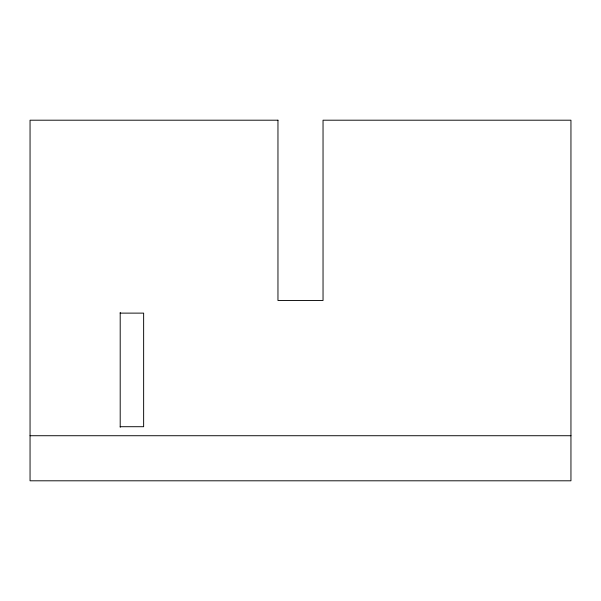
<?xml version="1.0" encoding="UTF-8"?>
<svg xmlns="http://www.w3.org/2000/svg" width="601" height="601" viewBox="0 0 601 601"><rect width="100%" height="100%" fill="white"/><g stroke="black" fill="none" stroke-linecap="round" stroke-linejoin="round"><path stroke-width="0.9" d="M120.2 313.121L143.639 313.121L143.639 426.71L120.2 426.71M30.05 435.725L570.95 435.725M120.2 312.497L120.2 427.273M277.962 120.2L30.05 120.2L30.05 480.8L570.95 480.8L570.95 120.2L323.037 120.2L323.037 300.5L277.962 300.5L277.962 120.2"/></g></svg>
